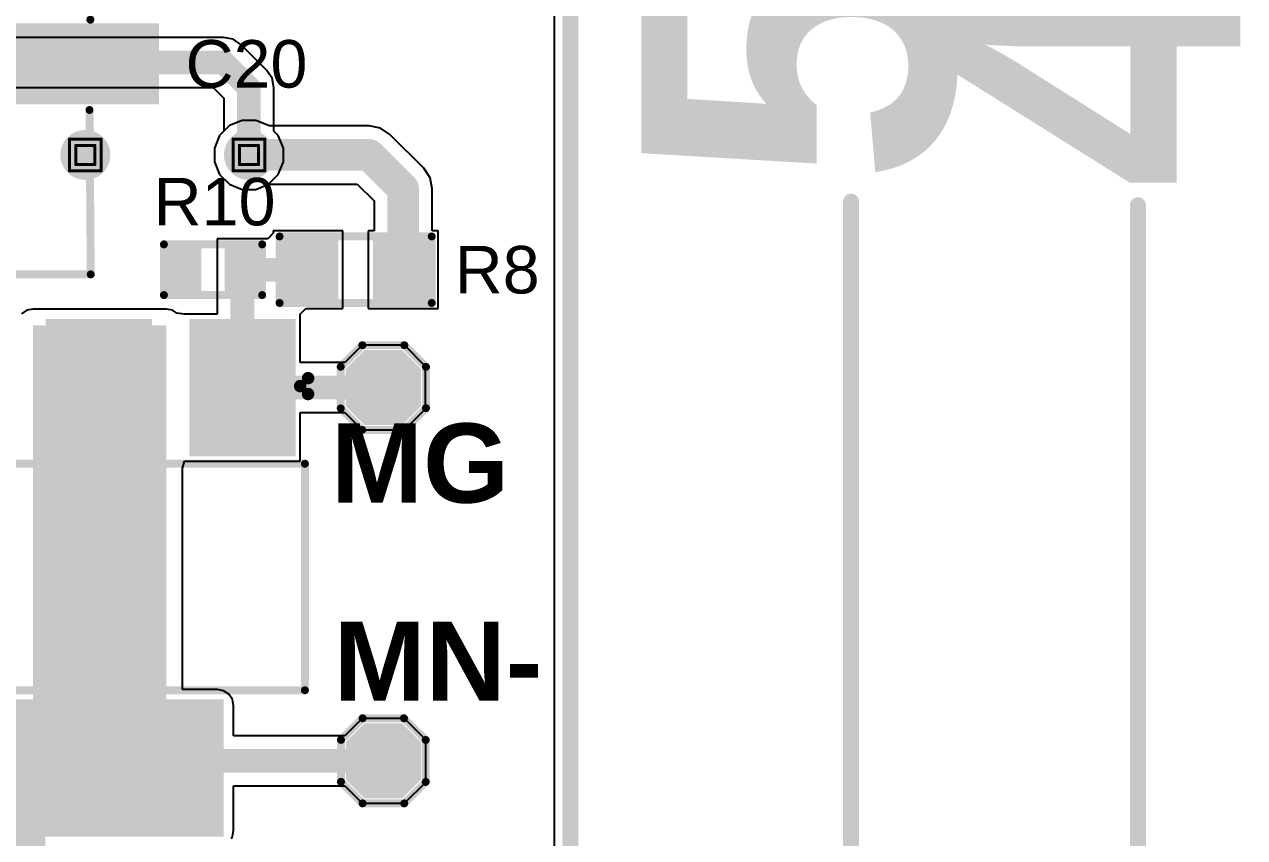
# Model space of a CAD drawing. Header units: inches. Extents: x -6 to 198, y 0 to 119.
# Drawn here: x 61.25 to 80.8, y 7.46 to 20.5 of the extents above; entities that cross this region are included whole.
import ezdxf

# ---------------------------------------------------------------- set-up
doc = ezdxf.new("R2010")
doc.units = ezdxf.units.IN
for name, color, linetype in [('Board Outline', 216, 'Continuous'), ('Bottom Layer', 5, 'Continuous'), ('Bottom Solder', 6, 'Continuous'), ('Dimension', 6, 'Continuous'), ('Drill Drawing', 1, 'Continuous'), ('Top Layer', 1, 'Continuous'), ('Top Overlay', 2, 'Continuous'), ('Top Paste', 8, 'Continuous'), ('Top Solder', 216, 'Continuous'), ('Via Holes', 16, 'Continuous')]:
    doc.layers.add(name, color=color, linetype=linetype)
doc.styles.add('Arial', font='', dxfattribs={"height": 0.2})
doc.styles.add('Arial_Bold', font='', dxfattribs={"height": 0.2})
doc.styles.get('Arial').set_extended_font_data('Arial')
doc.styles.get('Arial_Bold').set_extended_font_data('Arial', bold=True)

# ---------------------------------------------------------------- blocks, each defined once
blk = doc.blocks.new('T____________0_5___10')
at = {"layer": 'Top Layer'}
blk.add_hatch(color=1, dxfattribs=at).paths.add_polyline_path([(0.250000135, 0.5000002699999999), (-0.250000135, 0.5000002699999999), (-0.5000002699999999, 0.250000135), (-0.5000002699999999, -0.250000135), (-0.250000135, -0.5000002699999999), (0.250000135, -0.5000002699999999), (0.5000002699999999, -0.250000135), (0.5000002699999999, 0.250000135)])
at = {"layer": 'Top Paste'}
blk.add_hatch(color=8, dxfattribs=at).paths.add_polyline_path([(0.250000135, 0.5000002699999999), (-0.250000135, 0.5000002699999999), (-0.5000002699999999, 0.250000135), (-0.5000002699999999, -0.250000135), (-0.250000135, -0.5000002699999999), (0.250000135, -0.5000002699999999), (0.5000002699999999, -0.250000135), (0.5000002699999999, 0.250000135)])
at = {"layer": 'Top Solder'}
blk.add_hatch(color=216, dxfattribs=at).paths.add_polyline_path([(0.300800135, 0.6016002699999999), (-0.300800135, 0.6016002699999999), (-0.6016002699999999, 0.300800135), (-0.6016002699999999, -0.300800135), (-0.300800135, -0.6016002699999999), (0.300800135, -0.6016002699999999), (0.6016002699999999, -0.300800135), (0.6016002699999999, 0.300800135)])
at = {"layer": 'Top Overlay'}
for points in [[(-0.33552384, 0.6795008, 0.127, 0.127, 0), (-0.6818579199999999, 0.33316672, 0.127, 0.127, 0)], [(-0.33552384, 0.6795008, 0.127, 0.127, 0), (0.3364991999999999, 0.6795008, 0.127, 0.127, 0)], [(0.3364991999999999, 0.6795008, 0.127, 0.127, 0), (0.6836460799999999, 0.33235392, 0.127, 0.127, 0)], [(-0.6818579199999999, 0.33316672, 0.127, 0.127, 0), (-0.6818579199999999, -0.33414208, 0.127, 0.127, 0)], [(0.6836460799999999, 0.33235392, 0.127, 0.127, 0), (0.6836460799999999, -0.32983424, 0.127, 0.127, 0)], [(-0.6818579199999999, -0.33414208, 0.127, 0.127, 0), (-0.33739328, -0.6786067199999999, 0.127, 0.127, 0)], [(0.6836460799999999, -0.32983424, 0.127, 0.127, 0), (0.3348736, -0.6786067199999999, 0.127, 0.127, 0)], [(-0.33739328, -0.6786067199999999, 0.127, 0.127, 0), (0.3348736, -0.6786067199999999, 0.127, 0.127, 0)]]:
    blk.add_lwpolyline(points, format="xyseb", dxfattribs=at)
for points in [[(-0.36727384, 0.6795008, 0.0635, 0.0635, 1), (-0.30377384, 0.6795008, 0.0635, 0.0635, 1)], [(-0.36727384, 0.6795008, 0.0635, 0.0635, 1), (-0.30377384, 0.6795008, 0.0635, 0.0635, 1)], [(0.3047492, 0.6795008, 0.0635, 0.0635, 1), (0.3682492, 0.6795008, 0.0635, 0.0635, 1)], [(0.3047492, 0.6795008, 0.0635, 0.0635, 1), (0.3682492, 0.6795008, 0.0635, 0.0635, 1)], [(-0.71360792, 0.33316672, 0.0635, 0.0635, 1), (-0.65010792, 0.33316672, 0.0635, 0.0635, 1)], [(-0.71360792, 0.33316672, 0.0635, 0.0635, 1), (-0.65010792, 0.33316672, 0.0635, 0.0635, 1)], [(0.65189608, 0.33235392, 0.0635, 0.0635, 1), (0.71539608, 0.33235392, 0.0635, 0.0635, 1)], [(0.65189608, 0.33235392, 0.0635, 0.0635, 1), (0.71539608, 0.33235392, 0.0635, 0.0635, 1)], [(-0.71360792, -0.33414208, 0.0635, 0.0635, 1), (-0.65010792, -0.33414208, 0.0635, 0.0635, 1)], [(-0.71360792, -0.33414208, 0.0635, 0.0635, 1), (-0.65010792, -0.33414208, 0.0635, 0.0635, 1)], [(0.65189608, -0.32983424, 0.0635, 0.0635, 1), (0.71539608, -0.32983424, 0.0635, 0.0635, 1)], [(0.65189608, -0.32983424, 0.0635, 0.0635, 1), (0.71539608, -0.32983424, 0.0635, 0.0635, 1)], [(-0.36914328, -0.6786067199999999, 0.0635, 0.0635, 1), (-0.30564328, -0.6786067199999999, 0.0635, 0.0635, 1)], [(-0.36914328, -0.6786067199999999, 0.0635, 0.0635, 1), (-0.30564328, -0.6786067199999999, 0.0635, 0.0635, 1)], [(0.3031236, -0.6786067199999999, 0.0635, 0.0635, 1), (0.3666236, -0.6786067199999999, 0.0635, 0.0635, 1)], [(0.3031236, -0.6786067199999999, 0.0635, 0.0635, 1), (0.3666236, -0.6786067199999999, 0.0635, 0.0635, 1)]]:
    blk.add_lwpolyline(points, format="xyseb", close=True, dxfattribs=at)
blk = doc.blocks.new('T____________0_5___11')
at = {"layer": 'Top Layer'}
blk.add_hatch(color=1, dxfattribs=at).paths.add_polyline_path([(0.250000135, 0.5000002699999999), (-0.250000135, 0.5000002699999999), (-0.5000002699999999, 0.250000135), (-0.5000002699999999, -0.250000135), (-0.250000135, -0.5000002699999999), (0.250000135, -0.5000002699999999), (0.5000002699999999, -0.250000135), (0.5000002699999999, 0.250000135)])
at = {"layer": 'Top Paste'}
blk.add_hatch(color=8, dxfattribs=at).paths.add_polyline_path([(0.250000135, 0.5000002699999999), (-0.250000135, 0.5000002699999999), (-0.5000002699999999, 0.250000135), (-0.5000002699999999, -0.250000135), (-0.250000135, -0.5000002699999999), (0.250000135, -0.5000002699999999), (0.5000002699999999, -0.250000135), (0.5000002699999999, 0.250000135)])
at = {"layer": 'Top Solder'}
blk.add_hatch(color=216, dxfattribs=at).paths.add_polyline_path([(0.300800135, 0.6016002699999999), (-0.300800135, 0.6016002699999999), (-0.6016002699999999, 0.300800135), (-0.6016002699999999, -0.300800135), (-0.300800135, -0.6016002699999999), (0.300800135, -0.6016002699999999), (0.6016002699999999, -0.300800135), (0.6016002699999999, 0.300800135)])
at = {"layer": 'Top Overlay'}
for points in [[(-0.6818579199999999, 0.33316672, 0.127, 0.127, 0), (-0.33552384, 0.6795008, 0.127, 0.127, 0)], [(-0.33552384, 0.6795008, 0.127, 0.127, 0), (0.3364991999999999, 0.6795008, 0.127, 0.127, 0)], [(0.3364991999999999, 0.6795008, 0.127, 0.127, 0), (0.6836460799999999, 0.33235392, 0.127, 0.127, 0)], [(-0.6818579199999999, -0.33414208, 0.127, 0.127, 0), (-0.6818579199999999, 0.33316672, 0.127, 0.127, 0)], [(0.6836460799999999, -0.32983424, 0.127, 0.127, 0), (0.6836460799999999, 0.33235392, 0.127, 0.127, 0)], [(-0.6818579199999999, -0.33414208, 0.127, 0.127, 0), (-0.33739328, -0.6786067199999999, 0.127, 0.127, 0)], [(0.3348736, -0.6786067199999999, 0.127, 0.127, 0), (0.6836460799999999, -0.32983424, 0.127, 0.127, 0)], [(-0.33739328, -0.6786067199999999, 0.127, 0.127, 0), (0.3348736, -0.6786067199999999, 0.127, 0.127, 0)]]:
    blk.add_lwpolyline(points, format="xyseb", dxfattribs=at)
for points in [[(-0.36727384, 0.6795008, 0.0635, 0.0635, 1), (-0.30377384, 0.6795008, 0.0635, 0.0635, 1)], [(-0.36727384, 0.6795008, 0.0635, 0.0635, 1), (-0.30377384, 0.6795008, 0.0635, 0.0635, 1)], [(0.3047492, 0.6795008, 0.0635, 0.0635, 1), (0.3682492, 0.6795008, 0.0635, 0.0635, 1)], [(0.3047492, 0.6795008, 0.0635, 0.0635, 1), (0.3682492, 0.6795008, 0.0635, 0.0635, 1)], [(-0.71360792, 0.33316672, 0.0635, 0.0635, 1), (-0.65010792, 0.33316672, 0.0635, 0.0635, 1)], [(-0.71360792, 0.33316672, 0.0635, 0.0635, 1), (-0.65010792, 0.33316672, 0.0635, 0.0635, 1)], [(0.65189608, 0.33235392, 0.0635, 0.0635, 1), (0.71539608, 0.33235392, 0.0635, 0.0635, 1)], [(0.65189608, 0.33235392, 0.0635, 0.0635, 1), (0.71539608, 0.33235392, 0.0635, 0.0635, 1)], [(-0.71360792, -0.33414208, 0.0635, 0.0635, 1), (-0.65010792, -0.33414208, 0.0635, 0.0635, 1)], [(-0.71360792, -0.33414208, 0.0635, 0.0635, 1), (-0.65010792, -0.33414208, 0.0635, 0.0635, 1)], [(0.65189608, -0.32983424, 0.0635, 0.0635, 1), (0.71539608, -0.32983424, 0.0635, 0.0635, 1)], [(0.65189608, -0.32983424, 0.0635, 0.0635, 1), (0.71539608, -0.32983424, 0.0635, 0.0635, 1)], [(-0.36914328, -0.6786067199999999, 0.0635, 0.0635, 1), (-0.30564328, -0.6786067199999999, 0.0635, 0.0635, 1)], [(-0.36914328, -0.6786067199999999, 0.0635, 0.0635, 1), (-0.30564328, -0.6786067199999999, 0.0635, 0.0635, 1)], [(0.3031236, -0.6786067199999999, 0.0635, 0.0635, 1), (0.3666236, -0.6786067199999999, 0.0635, 0.0635, 1)], [(0.3031236, -0.6786067199999999, 0.0635, 0.0635, 1), (0.3666236, -0.6786067199999999, 0.0635, 0.0635, 1)]]:
    blk.add_lwpolyline(points, format="xyseb", close=True, dxfattribs=at)
blk = doc.blocks.new('R___0402_60')
at = {"layer": 'Top Layer'}
for points in [[(-0.6985, -0.3175), (-0.6985, 0.3175), (-0.2412999999999999, 0.3175), (-0.2413, -0.3175)], [(0.2412999999999999, -0.3175), (0.2413, 0.3175), (0.6985, 0.3175), (0.6985, -0.3175)]]:
    blk.add_hatch(color=1, dxfattribs=at).paths.add_polyline_path(points)
at = {"layer": 'Top Paste'}
for points in [[(-0.6985, -0.3175), (-0.6985, 0.3175), (-0.2412999999999999, 0.3175), (-0.2413, -0.3175)], [(0.2412999999999999, -0.3175), (0.2413, 0.3175), (0.6985, 0.3175), (0.6985, -0.3175)]]:
    blk.add_hatch(color=8, dxfattribs=at).paths.add_polyline_path(points)
at = {"layer": 'Top Solder'}
for points in [[(-0.75350116, -0.37250116), (-0.75350116, 0.37250116), (-0.1862988399999999, 0.37250116), (-0.18629884, -0.37250116)], [(0.1862988399999999, -0.37250116), (0.18629884, 0.37250116), (0.75350116, 0.37250116), (0.75350116, -0.37250116)]]:
    blk.add_hatch(color=216, dxfattribs=at).paths.add_polyline_path(points)
at = {"layer": 'Top Overlay'}
for points in [[(-0.7874, -0.4064, 0.127, 0.127, 0), (-0.7874, 0.4064, 0.127, 0.127, 0)], [(-0.7874, 0.4064, 0.127, 0.127, 0), (0.7874, 0.4064, 0.127, 0.127, 0)], [(0.7874, -0.4064, 0.127, 0.127, 0), (0.7874, 0.4064, 0.127, 0.127, 0)], [(-0.7874, -0.4064, 0.127, 0.127, 0), (0.7874, -0.4064, 0.127, 0.127, 0)], [(-0.8128, -0.4318, 0.0032258, 0.0032258, 0), (0.8128, -0.4318, 0.0032258, 0.0032258, 0)]]:
    blk.add_lwpolyline(points, format="xyseb", dxfattribs=at)
for points in [[(-0.8191499999999999, 0.4064, 0.0635, 0.0635, 1), (-0.7556499999999999, 0.4064, 0.0635, 0.0635, 1)], [(-0.8191499999999999, 0.4064, 0.0635, 0.0635, 1), (-0.7556499999999999, 0.4064, 0.0635, 0.0635, 1)], [(0.7556499999999999, 0.4064, 0.0635, 0.0635, 1), (0.8191499999999999, 0.4064, 0.0635, 0.0635, 1)], [(0.7556499999999999, 0.4064, 0.0635, 0.0635, 1), (0.8191499999999999, 0.4064, 0.0635, 0.0635, 1)], [(-0.8191499999999999, -0.4064, 0.0635, 0.0635, 1), (-0.7556499999999999, -0.4064, 0.0635, 0.0635, 1)], [(-0.8191499999999999, -0.4064, 0.0635, 0.0635, 1), (-0.7556499999999999, -0.4064, 0.0635, 0.0635, 1)], [(0.7556499999999999, -0.4064, 0.0635, 0.0635, 1), (0.8191499999999999, -0.4064, 0.0635, 0.0635, 1)], [(0.7556499999999999, -0.4064, 0.0635, 0.0635, 1), (0.8191499999999999, -0.4064, 0.0635, 0.0635, 1)], [(-0.81360518, -0.4318, 0.0016129, 0.0016129, 1), (-0.8119948199999999, -0.4318, 0.0016129, 0.0016129, 1)], [(0.8119948199999999, -0.4318, 0.0016129, 0.0016129, 1), (0.81360518, -0.4318, 0.0016129, 0.0016129, 1)]]:
    blk.add_lwpolyline(points, format="xyseb", close=True, dxfattribs=at)
blk = doc.blocks.new('RES_0603_62')
at = {"layer": 'Top Layer'}
for points in [[(-0.3809999999999999, 0.4445), (-0.3809999999999999, -0.4445), (-1.143, -0.4445), (-1.143, 0.4445)], [(1.143, 0.4445), (1.143, -0.4445), (0.3809999999999999, -0.4445), (0.3809999999999999, 0.4445)]]:
    blk.add_hatch(color=1, dxfattribs=at).paths.add_polyline_path(points)
at = {"layer": 'Top Paste'}
for points in [[(-0.3809999999999999, 0.4445), (-0.3809999999999999, -0.4445), (-1.143, -0.4445), (-1.143, 0.4445)], [(1.143, 0.4445), (1.143, -0.4445), (0.3809999999999999, -0.4445), (0.3809999999999999, 0.4445)]]:
    blk.add_hatch(color=8, dxfattribs=at).paths.add_polyline_path(points)
at = {"layer": 'Top Solder'}
for points in [[(-0.2794, 0.5460999999999999), (-0.2794, -0.5460999999999999), (-1.2446, -0.5460999999999999), (-1.2446, 0.5460999999999999)], [(1.2446, 0.5460999999999999), (1.2446, -0.5460999999999999), (0.2794, -0.5460999999999999), (0.2794, 0.5460999999999999)]]:
    blk.add_hatch(color=216, dxfattribs=at).paths.add_polyline_path(points)
at = {"layer": 'Top Overlay'}
for points in [[(1.2192, 0.5334, 0.127, 0.127, 0), (-1.2192, 0.5334, 0.127, 0.127, 0)], [(-1.2192, 0.5334, 0.127, 0.127, 0), (-1.2192, -0.5334, 0.127, 0.127, 0)], [(1.2192, 0.5334, 0.127, 0.127, 0), (1.2192, -0.5334, 0.127, 0.127, 0)], [(1.2192, -0.5334, 0.127, 0.127, 0), (-1.2192, -0.5334, 0.127, 0.127, 0)]]:
    blk.add_lwpolyline(points, format="xyseb", dxfattribs=at)
for points in [[(-1.25095, 0.5334, 0.0635, 0.0635, 1), (-1.18745, 0.5334, 0.0635, 0.0635, 1)], [(-1.25095, 0.5334, 0.0635, 0.0635, 1), (-1.18745, 0.5334, 0.0635, 0.0635, 1)], [(1.18745, 0.5334, 0.0635, 0.0635, 1), (1.25095, 0.5334, 0.0635, 0.0635, 1)], [(1.18745, 0.5334, 0.0635, 0.0635, 1), (1.25095, 0.5334, 0.0635, 0.0635, 1)], [(-1.25095, -0.5334, 0.0635, 0.0635, 1), (-1.18745, -0.5334, 0.0635, 0.0635, 1)], [(-1.25095, -0.5334, 0.0635, 0.0635, 1), (-1.18745, -0.5334, 0.0635, 0.0635, 1)], [(1.18745, -0.5334, 0.0635, 0.0635, 1), (1.25095, -0.5334, 0.0635, 0.0635, 1)], [(1.18745, -0.5334, 0.0635, 0.0635, 1), (1.25095, -0.5334, 0.0635, 0.0635, 1)]]:
    blk.add_lwpolyline(points, format="xyseb", close=True, dxfattribs=at)
blk = doc.blocks.new('SOT__223_72')
at = {"layer": 'Top Layer'}
for points in [[(-1.90000001, 4.05000206), (1.90000001, 4.05000206), (1.90000001, 2.05000098), (-1.90000001, 2.05000098)], [(-3.05000025, -2.04999844), (-1.55000071, -2.04999844), (-1.55000071, -4.04999952), (-3.05000025, -4.04999952)], [(-0.74999977, -2.04999844), (0.74999977, -2.04999844), (0.74999977, -4.04999952), (-0.74999977, -4.04999952)], [(1.55000071, -2.04999844), (3.05000025, -2.04999844), (3.05000025, -4.04999952), (1.55000071, -4.04999952)]]:
    blk.add_hatch(color=1, dxfattribs=at).paths.add_polyline_path(points)
at = {"layer": 'Top Paste'}
for points in [[(-1.90000001, 4.05000206), (1.90000001, 4.05000206), (1.90000001, 2.05000098), (-1.90000001, 2.05000098)], [(-3.05000025, -2.04999844), (-1.55000071, -2.04999844), (-1.55000071, -4.04999952), (-3.05000025, -4.04999952)], [(-0.74999977, -2.04999844), (0.74999977, -2.04999844), (0.74999977, -4.04999952), (-0.74999977, -4.04999952)], [(1.55000071, -2.04999844), (3.05000025, -2.04999844), (3.05000025, -4.04999952), (1.55000071, -4.04999952)]]:
    blk.add_hatch(color=8, dxfattribs=at).paths.add_polyline_path(points)
at = {"layer": 'Top Solder'}
for points in [[(-2.00160001, 4.15160206), (2.00160001, 4.15160206), (2.00160001, 1.94840098), (-2.00160001, 1.94840098)], [(-3.15160025, -1.94839844), (-1.44840071, -1.94839844), (-1.44840071, -4.15159952), (-3.15160025, -4.15159952)], [(-0.85159977, -1.94839844), (0.85159977, -1.94839844), (0.85159977, -4.15159952), (-0.85159977, -4.15159952)], [(1.44840071, -1.94839844), (3.15160025, -1.94839844), (3.15160025, -4.15159952), (1.44840071, -4.15159952)]]:
    blk.add_hatch(color=216, dxfattribs=at).paths.add_polyline_path(points)
at = {"layer": 'Top Overlay'}
for points in [[(3.302, 1.8034, 0.127, 0.127, 0), (-3.302, 1.8034, 0.127, 0.127, 0)], [(-3.302, 1.8034, 0.127, 0.127, 0), (-3.302, -1.8288, 0.127, 0.127, 0)], [(3.302, 1.8034, 0.127, 0.127, 0), (3.302, -1.8288, 0.127, 0.127, 0)], [(3.302, -1.8288, 0.127, 0.127, 0), (-3.302, -1.8288, 0.127, 0.127, 0)], [(-3.2258, -3.0734, 0.1999996, 0.1999996, 0), (-3.3528, -2.9464, 0.1999996, 0.1999996, 0)], [(-3.3528, -2.9464, 0.1999996, 0.1999996, 0), (-3.3528, -3.2004, 0.1999996, 0.1999996, 0)], [(-3.2258, -3.0734, 0.1999996, 0.1999996, 0), (-3.3528, -3.2004, 0.1999996, 0.1999996, 0)]]:
    blk.add_lwpolyline(points, format="xyseb", dxfattribs=at)
for points in [[(-3.33375, 1.8034, 0.0635, 0.0635, 1), (-3.27025, 1.8034, 0.0635, 0.0635, 1)], [(-3.33375, 1.8034, 0.0635, 0.0635, 1), (-3.27025, 1.8034, 0.0635, 0.0635, 1)], [(3.27025, 1.8034, 0.0635, 0.0635, 1), (3.33375, 1.8034, 0.0635, 0.0635, 1)], [(3.27025, 1.8034, 0.0635, 0.0635, 1), (3.33375, 1.8034, 0.0635, 0.0635, 1)], [(-3.33375, -1.8288, 0.0635, 0.0635, 1), (-3.27025, -1.8288, 0.0635, 0.0635, 1)], [(-3.33375, -1.8288, 0.0635, 0.0635, 1), (-3.27025, -1.8288, 0.0635, 0.0635, 1)], [(3.27025, -1.8288, 0.0635, 0.0635, 1), (3.33375, -1.8288, 0.0635, 0.0635, 1)], [(3.27025, -1.8288, 0.0635, 0.0635, 1), (3.33375, -1.8288, 0.0635, 0.0635, 1)], [(-3.4027999, -2.9464, 0.0999998, 0.0999998, 1), (-3.3028001, -2.9464, 0.0999998, 0.0999998, 1)], [(-3.4027999, -2.9464, 0.0999998, 0.0999998, 1), (-3.3028001, -2.9464, 0.0999998, 0.0999998, 1)], [(-3.4027999, -3.2004, 0.0999998, 0.0999998, 1), (-3.3028001, -3.2004, 0.0999998, 0.0999998, 1)], [(-3.4027999, -3.2004, 0.0999998, 0.0999998, 1), (-3.3028001, -3.2004, 0.0999998, 0.0999998, 1)], [(-3.2757999, -3.0734, 0.0999998, 0.0999998, 1), (-3.1758001, -3.0734, 0.0999998, 0.0999998, 1)], [(-3.2757999, -3.0734, 0.0999998, 0.0999998, 1), (-3.1758001, -3.0734, 0.0999998, 0.0999998, 1)]]:
    blk.add_lwpolyline(points, format="xyseb", close=True, dxfattribs=at)
blk = doc.blocks.new('RVE1A471M0605_110')
at = {"layer": 'Top Layer'}
for points in [[(-4.419993699999999, 0.5999987999999999), (-0.9200007, 0.5999987999999999), (-0.9200007, -0.5999987999999999), (-4.419993699999999, -0.5999987999999999)], [(0.9200007, 0.5999987999999999), (4.419993699999999, 0.5999987999999999), (4.419993699999999, -0.5999987999999999), (0.9200007, -0.5999987999999999)]]:
    blk.add_hatch(color=1, dxfattribs=at).paths.add_polyline_path(points)
at = {"layer": 'Top Paste'}
for points in [[(-4.419993699999999, 0.5999987999999999), (-0.9200007, 0.5999987999999999), (-0.9200007, -0.5999987999999999), (-4.419993699999999, -0.5999987999999999)], [(0.9200007, 0.5999987999999999), (4.419993699999999, 0.5999987999999999), (4.419993699999999, -0.5999987999999999), (0.9200007, -0.5999987999999999)]]:
    blk.add_hatch(color=8, dxfattribs=at).paths.add_polyline_path(points)
at = {"layer": 'Top Solder'}
for points in [[(-4.4707937, 0.6507987999999999), (-0.8692006999999999, 0.6507987999999999), (-0.8692006999999999, -0.6507987999999999), (-4.4707937, -0.6507987999999999)], [(0.8692006999999999, 0.6507987999999999), (4.4707937, 0.6507987999999999), (4.4707937, -0.6507987999999999), (0.8692006999999999, -0.6507987999999999)]]:
    blk.add_hatch(color=216, dxfattribs=at).paths.add_polyline_path(points)
at = {"layer": 'Top Overlay'}
for points in [[(-3.376168, 1.9800316, 0.127, 0.127, 0), (-1.9800316, 3.376168, 0.127, 0.127, 0)], [(-1.9800316, 3.376168, 0.127, 0.127, 0), (3.376168, 3.376168, 0.127, 0.127, 0)], [(3.3694878, 0.7076948, 0.127, 0.127, 0), (3.376168, 3.376168, 0.127, 0.127, 0)], [(-3.376168, 0.6858, 0.127, 0.127, 0), (-3.376168, 1.9800316, 0.127, 0.127, 0)], [(-3.937, 0.8000999999999999, 0.127, 0.127, 0), (-3.937, 1.5367, 0.127, 0.127, 0)], [(-4.3053, 1.1684, 0.127, 0.127, 0), (-3.5687, 1.1684, 0.127, 0.127, 0)], [(-3.375659999999999, -1.9812, 0.127, 0.127, 0), (-3.3622996, -0.6858, 0.127, 0.127, 0)], [(3.3556194, -0.7392669999999999, 0.127, 0.127, 0), (3.375659999999999, -3.375659999999999, 0.127, 0.127, 0)], [(-3.375659999999999, -1.9812, 0.127, 0.127, 0), (-1.9812, -3.375659999999999, 0.127, 0.127, 0)], [(-1.9812, -3.375659999999999, 0.127, 0.127, 0), (3.375659999999999, -3.375659999999999, 0.127, 0.127, 0)]]:
    blk.add_lwpolyline(points, format="xyseb", dxfattribs=at)
for points in [[(-2.0117816, 3.376168, 0.0635, 0.0635, 1), (-1.9482816, 3.376168, 0.0635, 0.0635, 1)], [(-2.0117816, 3.376168, 0.0635, 0.0635, 1), (-1.9482816, 3.376168, 0.0635, 0.0635, 1)], [(3.344418, 3.376168, 0.0635, 0.0635, 1), (3.407918, 3.376168, 0.0635, 0.0635, 1)], [(3.344418, 3.376168, 0.0635, 0.0635, 1), (3.407918, 3.376168, 0.0635, 0.0635, 1)], [(-3.407918, 1.9800316, 0.0635, 0.0635, 1), (-3.344418, 1.9800316, 0.0635, 0.0635, 1)], [(-3.407918, 1.9800316, 0.0635, 0.0635, 1), (-3.344418, 1.9800316, 0.0635, 0.0635, 1)], [(-3.96875, 1.5367, 0.0635, 0.0635, 1), (-3.90525, 1.5367, 0.0635, 0.0635, 1)], [(-4.337050000000001, 1.1684, 0.0635, 0.0635, 1), (-4.27355, 1.1684, 0.0635, 0.0635, 1)], [(-3.600449999999999, 1.1684, 0.0635, 0.0635, 1), (-3.53695, 1.1684, 0.0635, 0.0635, 1)], [(-3.96875, 0.8000999999999999, 0.0635, 0.0635, 1), (-3.90525, 0.8000999999999999, 0.0635, 0.0635, 1)], [(-3.407918, 0.6858, 0.0635, 0.0635, 1), (-3.344418, 0.6858, 0.0635, 0.0635, 1)], [(3.3377378, 0.7076948, 0.0635, 0.0635, 1), (3.4012378, 0.7076948, 0.0635, 0.0635, 1)], [(-3.3940496, -0.6858, 0.0635, 0.0635, 1), (-3.330549599999999, -0.6858, 0.0635, 0.0635, 1)], [(3.3238694, -0.7392669999999999, 0.0635, 0.0635, 1), (3.3873694, -0.7392669999999999, 0.0635, 0.0635, 1)], [(-3.40741, -1.9812, 0.0635, 0.0635, 1), (-3.34391, -1.9812, 0.0635, 0.0635, 1)], [(-3.40741, -1.9812, 0.0635, 0.0635, 1), (-3.34391, -1.9812, 0.0635, 0.0635, 1)], [(-2.01295, -3.375659999999999, 0.0635, 0.0635, 1), (-1.94945, -3.375659999999999, 0.0635, 0.0635, 1)], [(-2.01295, -3.375659999999999, 0.0635, 0.0635, 1), (-1.94945, -3.375659999999999, 0.0635, 0.0635, 1)], [(3.34391, -3.375659999999999, 0.0635, 0.0635, 1), (3.40741, -3.375659999999999, 0.0635, 0.0635, 1)], [(3.34391, -3.375659999999999, 0.0635, 0.0635, 1), (3.40741, -3.375659999999999, 0.0635, 0.0635, 1)]]:
    blk.add_lwpolyline(points, format="xyseb", close=True, dxfattribs=at)

msp = doc.modelspace()

# ---------------------------------------------------------------- hatches: boundary and pattern name
at = {"layer": 'Bottom Layer'}
h = msp.add_hatch(color=5, dxfattribs=at)
edge = h.paths.add_edge_path()
edge.add_arc((62.23, 18.4023), 0.2999994, 0, 360)
h = msp.add_hatch(color=5, dxfattribs=at)
edge = h.paths.add_edge_path()
edge.add_arc((64.85113776, 18.4023), 0.2999994, 0, 360)
at = {"layer": 'Bottom Solder'}
h = msp.add_hatch(color=6, dxfattribs=at)
edge = h.paths.add_edge_path()
edge.add_arc((62.23, 18.4023), 0.4015993999999999, 0, 360)
h = msp.add_hatch(color=6, dxfattribs=at)
edge = h.paths.add_edge_path()
edge.add_arc((64.85113776, 18.4023), 0.4015993999999999, 0, 360)
at = {"layer": 'Top Layer'}
h = msp.add_hatch(color=1, dxfattribs=at)
edge = h.paths.add_edge_path()
edge.add_arc((62.23, 18.4023), 0.2999994, 0, 360)
h = msp.add_hatch(color=1, dxfattribs=at)
edge = h.paths.add_edge_path()
edge.add_arc((64.85113776, 18.4023), 0.2999994, 0, 360)
for points in [[(61.39179999999999, 7.57249946), (63.52737103999999, 7.57249946), (63.52737103999999, 15.6724985), (61.39179999999999, 15.6724985)], [(59.0108294, 7.57249946), (64.34590128, 7.57249946), (64.34590128, 9.572500539999998), (59.0108294, 9.572500539999998)], [(56.73851491999999, 2.032), (61.58820296, 2.032), (61.58820296, 7.9883), (56.73851491999999, 7.9883)]]:
    msp.add_hatch(color=1, dxfattribs=at).paths.add_polyline_path(points)
at = {"layer": 'Top Solder'}
h = msp.add_hatch(color=216, dxfattribs=at)
edge = h.paths.add_edge_path()
edge.add_arc((62.23, 18.4023), 0.4015993999999999, 0, 360)
h = msp.add_hatch(color=216, dxfattribs=at)
edge = h.paths.add_edge_path()
edge.add_arc((64.85113776, 18.4023), 0.4015993999999999, 0, 360)
at = {"layer": 'Via Holes'}
h = msp.add_hatch(color=7, dxfattribs=at)
edge = h.paths.add_edge_path()
edge.add_arc((62.23, 18.4023), 0.1499997, 0, 360)
h = msp.add_hatch(color=7, dxfattribs=at)
edge = h.paths.add_edge_path()
edge.add_arc((64.85113776, 18.4023), 0.1499997, 0, 360)

# ---------------------------------------------------------------- linework, layer by layer
at = {"layer": 'Board Outline'}
msp.add_lwpolyline([(69.99999969999999, 0, 0.254, 0.254, 0), (69.99999969999999, 54.99999922, 0.254, 0.254, 0)], format="xyseb", dxfattribs=at)
at = {"layer": 'Bottom Layer'}
for p, q in [((69.74103654, 50.72905017999999), (69.74103654, 4.2709465)), ((64.44474792, 20.28700286), (37.82808284, 20.28700286)), ((64.59836204, 20.25644666), (64.44474792, 20.28700286)), ((64.72859037999999, 20.16943134), (64.59836204, 20.25644666)), ((65.13498022, 19.7630415), (64.72859037999999, 20.16943134)), ((65.22199554, 19.63281316), (65.13498022, 19.7630415)), ((65.25255174, 19.47919904), (65.22199554, 19.63281316)), ((53.00190059999999, 19.4841749), (64.27847698, 19.4841749)), ((64.27847698, 19.4841749), (64.44972378, 19.3129281)), ((65.25255174, 18.78435918), (65.25255174, 19.47919904)), ((64.44972378, 19.3129281), (64.44972378, 18.78435918)), ((64.44972378, 18.78435918), (64.38147905999999, 18.71611446)), ((65.32079646, 18.71611446), (65.25255174, 18.78435918)), ((64.38147905999999, 18.71611446), (64.29713836, 18.5124979)), ((65.40513716, 18.5124979), (65.32079646, 18.71611446)), ((64.29713836, 18.5124979), (64.29713836, 18.2921021)), ((65.40513716, 18.2921021), (65.40513716, 18.5124979)), ((64.29713836, 18.2921021), (64.38147905999999, 18.08848554)), ((65.32079646, 18.08848554), (65.40513716, 18.2921021)), ((64.38147905999999, 18.08848554), (64.5373233, 17.9326413)), ((65.16495221999999, 17.9326413), (65.32079646, 18.08848554)), ((64.5373233, 17.9326413), (64.74093986, 17.8483006)), ((64.74093986, 17.8483006), (64.96133566, 17.8483006)), ((64.96133566, 17.8483006), (65.16495221999999, 17.9326413))]:
    msp.add_line(p, q, dxfattribs=at)
for points in [[(20.87721504, 19.88558888, 0.3809999999999999, 0.3809999999999999, 0), (64.44474792, 19.88558888, 0.3809999999999999, 0.3809999999999999, 0)], [(64.44474792, 19.88558888, 0.3809999999999999, 0.3809999999999999, 0), (64.85113776, 19.47919904, 0.3809999999999999, 0.3809999999999999, 0)], [(64.85113776, 18.4023, 0.3809999999999999, 0.3809999999999999, 0), (64.85113776, 19.47919904, 0.3809999999999999, 0.3809999999999999, 0)]]:
    msp.add_lwpolyline(points, format="xyseb", dxfattribs=at)
for points in [[(64.34949791999999, 19.88558888, 0.1905, 0.1905, 1), (64.53999792, 19.88558888, 0.1905, 0.1905, 1)], [(64.34949791999999, 19.88558888, 0.1905, 0.1905, 1), (64.53999792, 19.88558888, 0.1905, 0.1905, 1)], [(64.75588776, 19.47919904, 0.1905, 0.1905, 1), (64.94638776, 19.47919904, 0.1905, 0.1905, 1)], [(64.75588776, 19.47919904, 0.1905, 0.1905, 1), (64.94638776, 19.47919904, 0.1905, 0.1905, 1)], [(64.75588776, 18.4023, 0.1905, 0.1905, 1), (64.94638776, 18.4023, 0.1905, 0.1905, 1)]]:
    msp.add_lwpolyline(points, format="xyseb", close=True, dxfattribs=at)
at = {"layer": 'Dimension'}
for points in [[(74.4982, 0, 0.254, 0.254, 0), (74.4982, 17.6554003, 0.254, 0.254, 0)], [(79.09559999999999, 3.20000122, 0.254, 0.254, 0), (79.09559999999999, 17.59681774, 0.254, 0.254, 0)]]:
    msp.add_lwpolyline(points, format="xyseb", dxfattribs=at)
for points in [[(74.43469999999999, 17.6554003, 0.127, 0.127, 1), (74.5617, 17.6554003, 0.127, 0.127, 1)], [(79.0321, 17.59681774, 0.127, 0.127, 1), (79.1591, 17.59681774, 0.127, 0.127, 1)]]:
    msp.add_lwpolyline(points, format="xyseb", close=True, dxfattribs=at)
at = {"layer": 'Drill Drawing'}
for points in [[(61.97599999999999, 18.6563, 0.0508, 0.0508, 0), (62.48399999999999, 18.6563, 0.0508, 0.0508, 0)], [(61.97599999999999, 18.1483, 0.0508, 0.0508, 0), (61.97599999999999, 18.6563, 0.0508, 0.0508, 0)], [(62.0776, 18.5547, 0.0508, 0.0508, 0), (62.3824, 18.5547, 0.0508, 0.0508, 0)], [(62.0776, 18.2499, 0.0508, 0.0508, 0), (62.0776, 18.5547, 0.0508, 0.0508, 0)], [(62.3824, 18.2499, 0.0508, 0.0508, 0), (62.3824, 18.5547, 0.0508, 0.0508, 0)], [(62.48399999999999, 18.1483, 0.0508, 0.0508, 0), (62.48399999999999, 18.6563, 0.0508, 0.0508, 0)], [(64.59713776, 18.6563, 0.0508, 0.0508, 0), (65.10513775999999, 18.6563, 0.0508, 0.0508, 0)], [(64.59713776, 18.1483, 0.0508, 0.0508, 0), (64.59713776, 18.6563, 0.0508, 0.0508, 0)], [(64.69873776, 18.5547, 0.0508, 0.0508, 0), (65.00353776, 18.5547, 0.0508, 0.0508, 0)], [(64.69873776, 18.2499, 0.0508, 0.0508, 0), (64.69873776, 18.5547, 0.0508, 0.0508, 0)], [(65.00353776, 18.2499, 0.0508, 0.0508, 0), (65.00353776, 18.5547, 0.0508, 0.0508, 0)], [(65.10513775999999, 18.1483, 0.0508, 0.0508, 0), (65.10513775999999, 18.6563, 0.0508, 0.0508, 0)], [(62.0776, 18.2499, 0.0508, 0.0508, 0), (62.3824, 18.2499, 0.0508, 0.0508, 0)], [(64.69873776, 18.2499, 0.0508, 0.0508, 0), (65.00353776, 18.2499, 0.0508, 0.0508, 0)], [(61.97599999999999, 18.1483, 0.0508, 0.0508, 0), (62.48399999999999, 18.1483, 0.0508, 0.0508, 0)], [(64.59713776, 18.1483, 0.0508, 0.0508, 0), (65.10513775999999, 18.1483, 0.0508, 0.0508, 0)]]:
    msp.add_lwpolyline(points, format="xyseb", dxfattribs=at)
for points in [[(61.96329999999999, 18.6563, 0.0254, 0.0254, 1), (61.9887, 18.6563, 0.0254, 0.0254, 1)], [(61.96329999999999, 18.6563, 0.0254, 0.0254, 1), (61.9887, 18.6563, 0.0254, 0.0254, 1)], [(62.06489999999999, 18.5547, 0.0254, 0.0254, 1), (62.0903, 18.5547, 0.0254, 0.0254, 1)], [(62.06489999999999, 18.5547, 0.0254, 0.0254, 1), (62.0903, 18.5547, 0.0254, 0.0254, 1)], [(62.36969999999999, 18.5547, 0.0254, 0.0254, 1), (62.3951, 18.5547, 0.0254, 0.0254, 1)], [(62.36969999999999, 18.5547, 0.0254, 0.0254, 1), (62.3951, 18.5547, 0.0254, 0.0254, 1)], [(62.47129999999999, 18.6563, 0.0254, 0.0254, 1), (62.4967, 18.6563, 0.0254, 0.0254, 1)], [(62.47129999999999, 18.6563, 0.0254, 0.0254, 1), (62.4967, 18.6563, 0.0254, 0.0254, 1)], [(64.58443775999999, 18.6563, 0.0254, 0.0254, 1), (64.60983776, 18.6563, 0.0254, 0.0254, 1)], [(64.58443775999999, 18.6563, 0.0254, 0.0254, 1), (64.60983776, 18.6563, 0.0254, 0.0254, 1)], [(64.68603775999999, 18.5547, 0.0254, 0.0254, 1), (64.71143776, 18.5547, 0.0254, 0.0254, 1)], [(64.68603775999999, 18.5547, 0.0254, 0.0254, 1), (64.71143776, 18.5547, 0.0254, 0.0254, 1)], [(64.99083775999999, 18.5547, 0.0254, 0.0254, 1), (65.01623776, 18.5547, 0.0254, 0.0254, 1)], [(64.99083775999999, 18.5547, 0.0254, 0.0254, 1), (65.01623776, 18.5547, 0.0254, 0.0254, 1)], [(65.09243776, 18.6563, 0.0254, 0.0254, 1), (65.11783776, 18.6563, 0.0254, 0.0254, 1)], [(65.09243776, 18.6563, 0.0254, 0.0254, 1), (65.11783776, 18.6563, 0.0254, 0.0254, 1)], [(62.06489999999999, 18.2499, 0.0254, 0.0254, 1), (62.0903, 18.2499, 0.0254, 0.0254, 1)], [(62.06489999999999, 18.2499, 0.0254, 0.0254, 1), (62.0903, 18.2499, 0.0254, 0.0254, 1)], [(62.36969999999999, 18.2499, 0.0254, 0.0254, 1), (62.3951, 18.2499, 0.0254, 0.0254, 1)], [(62.36969999999999, 18.2499, 0.0254, 0.0254, 1), (62.3951, 18.2499, 0.0254, 0.0254, 1)], [(64.68603775999999, 18.2499, 0.0254, 0.0254, 1), (64.71143776, 18.2499, 0.0254, 0.0254, 1)], [(64.68603775999999, 18.2499, 0.0254, 0.0254, 1), (64.71143776, 18.2499, 0.0254, 0.0254, 1)], [(64.99083775999999, 18.2499, 0.0254, 0.0254, 1), (65.01623776, 18.2499, 0.0254, 0.0254, 1)], [(64.99083775999999, 18.2499, 0.0254, 0.0254, 1), (65.01623776, 18.2499, 0.0254, 0.0254, 1)], [(61.96329999999999, 18.1483, 0.0254, 0.0254, 1), (61.9887, 18.1483, 0.0254, 0.0254, 1)], [(61.96329999999999, 18.1483, 0.0254, 0.0254, 1), (61.9887, 18.1483, 0.0254, 0.0254, 1)], [(62.47129999999999, 18.1483, 0.0254, 0.0254, 1), (62.4967, 18.1483, 0.0254, 0.0254, 1)], [(62.47129999999999, 18.1483, 0.0254, 0.0254, 1), (62.4967, 18.1483, 0.0254, 0.0254, 1)], [(64.58443775999999, 18.1483, 0.0254, 0.0254, 1), (64.60983776, 18.1483, 0.0254, 0.0254, 1)], [(64.58443775999999, 18.1483, 0.0254, 0.0254, 1), (64.60983776, 18.1483, 0.0254, 0.0254, 1)], [(65.09243776, 18.1483, 0.0254, 0.0254, 1), (65.11783776, 18.1483, 0.0254, 0.0254, 1)], [(65.09243776, 18.1483, 0.0254, 0.0254, 1), (65.11783776, 18.1483, 0.0254, 0.0254, 1)]]:
    msp.add_lwpolyline(points, format="xyseb", close=True, dxfattribs=at)
at = {"layer": 'Top Layer'}
for p, q in [((69.74103654, 32.89069113999999), (69.74103654, 4.2709465)), ((64.5373233, 18.8719587), (64.38147905999999, 18.71611446)), ((64.74093986, 18.9562994), (64.5373233, 18.8719587)), ((64.96133566, 18.9562994), (64.74093986, 18.9562994)), ((65.16495221999999, 18.8719587), (64.96133566, 18.9562994)), ((65.16845488, 18.86845604), (65.16495221999999, 18.8719587)), ((66.77862945999999, 18.86845604), (65.16845488, 18.86845604)), ((66.95702127999999, 18.83297224), (66.77862945999999, 18.86845604)), ((67.10825034, 18.73192088), (66.95702127999999, 18.83297224)), ((64.38147905999999, 18.71611446), (64.29713836, 18.5124979)), ((67.65232341999999, 18.18785034), (67.10825034, 18.73192088)), ((64.29713836, 18.5124979), (64.29713836, 18.2921021)), ((64.29713836, 18.2921021), (64.38147905999999, 18.08848554)), ((67.75337223999999, 18.03662128), (67.65232341999999, 18.18785034)), ((64.38147905999999, 18.08848554), (64.5373233, 17.9326413)), ((67.78885604, 17.85822946), (67.75337223999999, 18.03662128)), ((64.5373233, 17.9326413), (64.74093986, 17.8483006)), ((64.74093986, 17.8483006), (64.96133566, 17.8483006)), ((64.96133566, 17.8483006), (65.16495221999999, 17.9326413)), ((65.16495221999999, 17.9326413), (65.16845488, 17.93614396)), ((65.16845488, 17.93614396), (66.58554373999999, 17.93614396)), ((66.58554373999999, 17.93614396), (66.85654396, 17.6651412)), ((67.78885604, 17.18426332), (67.78885604, 17.85822946)), ((66.85654396, 17.6651412), (66.85654396, 17.18426332)), ((65.15229794, 17.05710076), (64.33950048, 17.05710076)), ((64.33950048, 17.05710076), (64.33950048, 16.06650076)), ((65.23989999999999, 17.14781686), (65.15229794, 17.05710076)), ((66.35749999999999, 17.18426332), (65.23989999999999, 17.18426332)), ((65.23989999999999, 17.18426332), (65.23989999999999, 17.14781686)), ((66.35749999999999, 15.93966332), (66.35749999999999, 17.18426332)), ((66.85654396, 17.18426332), (66.76389999999999, 17.18426332)), ((66.76389999999999, 17.18426332), (66.76389999999999, 15.93966332)), ((67.88149999999999, 17.18426332), (67.78885604, 17.18426332)), ((67.88149999999999, 15.93966332), (67.88149999999999, 17.18426332)), ((64.33950048, 16.06650076), (64.34448649999999, 16.06650076)), ((64.34448649999999, 16.06650076), (64.34448649999999, 15.85030104)), ((61.29269427999999, 15.91176396), (61.20867616, 15.85562488)), ((61.39179999999999, 15.9314769), (61.29269427999999, 15.91176396)), ((63.52737103999999, 15.9314769), (61.39179999999999, 15.9314769)), ((63.62647676, 15.91176396), (63.52737103999999, 15.9314769)), ((63.69703287999999, 15.86462156), (63.62647676, 15.91176396)), ((63.8114294, 15.85109352), (63.69703287999999, 15.86462156)), ((63.8290189, 15.85030358), (63.8114294, 15.85109352)), ((64.34448649999999, 15.85030104), (63.8290189, 15.85030358)), ((65.67369898, 15.8502985), (65.7636861, 15.93966332)), ((65.67369898, 15.07391448), (65.67369898, 15.8502985)), ((65.7636861, 15.93966332), (66.35749999999999, 15.93966332)), ((66.76389999999999, 15.93966332), (67.88149999999999, 15.93966332)), ((66.66495938, 15.3502995), (66.38857435999999, 15.07391448)), ((67.34275837999999, 15.3502995), (66.66495938, 15.3502995)), ((67.68165787999999, 15.0114), (67.34275837999999, 15.3502995)), ((66.38857435999999, 15.07391448), (65.67369898, 15.07391448)), ((67.68165787999999, 14.333601), (67.68165787999999, 15.0114)), ((67.34275837999999, 13.9947015), (67.68165787999999, 14.333601)), ((65.67369898, 13.49469996), (65.67369898, 14.27108652)), ((65.67369898, 14.27108652), (66.38857435999999, 14.27108652)), ((66.38857435999999, 14.27108652), (66.66495938, 13.9947015)), ((66.66495938, 13.9947015), (67.34275837999999, 13.9947015)), ((63.7863469, 13.38085208), (63.81810451999999, 13.49469742)), ((63.81810451999999, 13.49469742), (63.91334943999999, 13.49469996)), ((63.91334943999999, 13.49469996), (65.67369898, 13.49469996)), ((63.7863469, 9.8314764), (63.7863469, 13.38085208)), ((64.34590128, 9.8314764), (63.7863469, 9.8314764)), ((64.445007, 9.81176346), (64.34590128, 9.8314764)), ((64.52902512, 9.75562438), (64.445007, 9.81176346)), ((64.5851642, 9.671606259999999), (64.52902512, 9.75562438)), ((64.60487714, 9.572500539999998), (64.5851642, 9.671606259999999)), ((64.60487714, 9.088213979999999), (64.60487714, 9.572500539999998)), ((66.6663005, 9.364598999999998), (66.38991548, 9.088213979999999)), ((67.3440995, 9.364598999999998), (66.6663005, 9.364598999999998)), ((67.682999, 9.0256995), (67.3440995, 9.364598999999998)), ((66.38991548, 9.088213979999999), (64.60487714, 9.088213979999999)), ((67.682999, 8.3479005), (67.682999, 9.0256995)), ((64.60487714, 7.57249946), (64.60487714, 8.285386019999999)), ((64.60487714, 8.285386019999999), (66.38991548, 8.285386019999999)), ((66.38991548, 8.285386019999999), (66.6663005, 8.009001)), ((67.3440995, 8.009001), (67.682999, 8.3479005)), ((66.6663005, 8.009001), (67.3440995, 8.009001)), ((64.56432096, 7.442199999999999), (64.5851642, 7.47339374)), ((64.5851642, 7.47339374), (64.60487714, 7.57249946))]:
    msp.add_line(p, q, dxfattribs=at)
for points in [[(64.85113776, 18.4023, 0.508, 0.508, 0), (66.77862945999999, 18.4023, 0.508, 0.508, 0)], [(66.77862945999999, 18.4023, 0.508, 0.508, 0), (67.3227, 17.85822946, 0.508, 0.508, 0)], [(67.3227, 16.56196332, 0.508, 0.508, 0), (67.3227, 17.85822946, 0.508, 0.508, 0)], [(64.74590048, 16.56180076, 0.3809999999999999, 0.3809999999999999, 0), (64.74598176, 16.56188204, 0.3809999999999999, 0.3809999999999999, 0)], [(64.74590048, 14.6725005, 0.3809999999999999, 0.3809999999999999, 0), (64.74590048, 16.56180076, 0.3809999999999999, 0.3809999999999999, 0)], [(64.74598176, 16.56188204, 0.3809999999999999, 0.3809999999999999, 0), (65.79861872, 16.56188204, 0.3809999999999999, 0.3809999999999999, 0)], [(65.79861872, 16.56188204, 0.3809999999999999, 0.3809999999999999, 0), (65.7987, 16.56196332, 0.3809999999999999, 0.3809999999999999, 0)], [(64.74590048, 14.6725005, 0.3809999999999999, 0.3809999999999999, 0), (67.00385888, 14.6725005, 0.3809999999999999, 0.3809999999999999, 0)], [(62.44589999999999, 8.5725, 0.3809999999999999, 0.3809999999999999, 0), (62.5602, 8.6868, 0.3809999999999999, 0.3809999999999999, 0)], [(62.5602, 8.6868, 0.3809999999999999, 0.3809999999999999, 0), (67.00519999999999, 8.6868, 0.3809999999999999, 0.3809999999999999, 0)]]:
    msp.add_lwpolyline(points, format="xyseb", dxfattribs=at)
for points in [[(64.72413775999999, 18.4023, 0.254, 0.254, 1), (64.97813776, 18.4023, 0.254, 0.254, 1)], [(66.65162946, 18.4023, 0.254, 0.254, 1), (66.90562946, 18.4023, 0.254, 0.254, 1)], [(66.65162946, 18.4023, 0.254, 0.254, 1), (66.90562946, 18.4023, 0.254, 0.254, 1)], [(67.1957, 17.85822946, 0.254, 0.254, 1), (67.44969999999999, 17.85822946, 0.254, 0.254, 1)], [(67.1957, 17.85822946, 0.254, 0.254, 1), (67.44969999999999, 17.85822946, 0.254, 0.254, 1)], [(67.1957, 16.56196332, 0.254, 0.254, 1), (67.44969999999999, 16.56196332, 0.254, 0.254, 1)], [(64.65065048, 16.56180076, 0.1905, 0.1905, 1), (64.84115048, 16.56180076, 0.1905, 0.1905, 1)], [(64.65065048, 16.56180076, 0.1905, 0.1905, 1), (64.84115048, 16.56180076, 0.1905, 0.1905, 1)], [(64.65073176, 16.56188204, 0.1905, 0.1905, 1), (64.84123176, 16.56188204, 0.1905, 0.1905, 1)], [(64.65073176, 16.56188204, 0.1905, 0.1905, 1), (64.84123176, 16.56188204, 0.1905, 0.1905, 1)], [(65.70336871999999, 16.56188204, 0.1905, 0.1905, 1), (65.89386872, 16.56188204, 0.1905, 0.1905, 1)], [(65.70336871999999, 16.56188204, 0.1905, 0.1905, 1), (65.89386872, 16.56188204, 0.1905, 0.1905, 1)], [(65.70344999999999, 16.56196332, 0.1905, 0.1905, 1), (65.89395, 16.56196332, 0.1905, 0.1905, 1)], [(64.65065048, 14.6725005, 0.1905, 0.1905, 1), (64.84115048, 14.6725005, 0.1905, 0.1905, 1)], [(64.65065048, 14.6725005, 0.1905, 0.1905, 1), (64.84115048, 14.6725005, 0.1905, 0.1905, 1)], [(66.90860888, 14.6725005, 0.1905, 0.1905, 1), (67.09910887999999, 14.6725005, 0.1905, 0.1905, 1)], [(62.46494999999999, 8.6868, 0.1905, 0.1905, 1), (62.65545, 8.6868, 0.1905, 0.1905, 1)], [(62.46494999999999, 8.6868, 0.1905, 0.1905, 1), (62.65545, 8.6868, 0.1905, 0.1905, 1)], [(66.90995, 8.6868, 0.1905, 0.1905, 1), (67.10045, 8.6868, 0.1905, 0.1905, 1)], [(62.35065, 8.5725, 0.1905, 0.1905, 1), (62.54114999999999, 8.5725, 0.1905, 0.1905, 1)]]:
    msp.add_lwpolyline(points, format="xyseb", close=True, dxfattribs=at)

# ---------------------------------------------------------------- block references
for name, p in [('RVE1A471M0605_110', (58.9407, 19.8628)), ('R___0402_60', (64.27600048, 16.56180076)), ('T____________0_5___11', (67.00385888, 14.6725005))]:
    msp.add_blockref(name, p)
for name, p, rotation in [('RES_0603_62', (66.5607, 16.56196332), 180), ('SOT__223_72', (62.44589999999999, 11.62250152), 180), ('T____________0_5___10', (67.00519999999999, 8.6868), 90)]:
    msp.add_blockref(name, p, dxfattribs=dict(rotation=rotation))

# ---------------------------------------------------------------- texts
at = {"layer": 'Dimension', "style": 'Arial_Bold'}
for s, p in [('55.00mm', (76.13607074, 17.90940284)), ('48.60mm', (80.73347073999999, 17.85082028))]:
    msp.add_text(s, height=5.00000016, rotation=90, dxfattribs=at).set_placement(p)
at = {"layer": 'Top Overlay'}
for s, height, style, p in [('C20', 0.7619999999999999, 'Arial', (63.83546796, 19.48192446)), ('R10', 0.7619999999999999, 'Arial', (63.32397291999999, 17.27224892)), ('R8', 0.7619999999999999, 'Arial', (68.14840573999999, 16.18108778)), ('MG', 1.27, 'Arial_Bold', (66.16346432, 12.82683744)), ('MN-', 1.27, 'Arial_Bold', (66.20561816, 9.65121768))]:
    msp.add_text(s, height=height, dxfattribs=dict(at, style=style)).set_placement(p)

doc.saveas('drawing.dxf')
